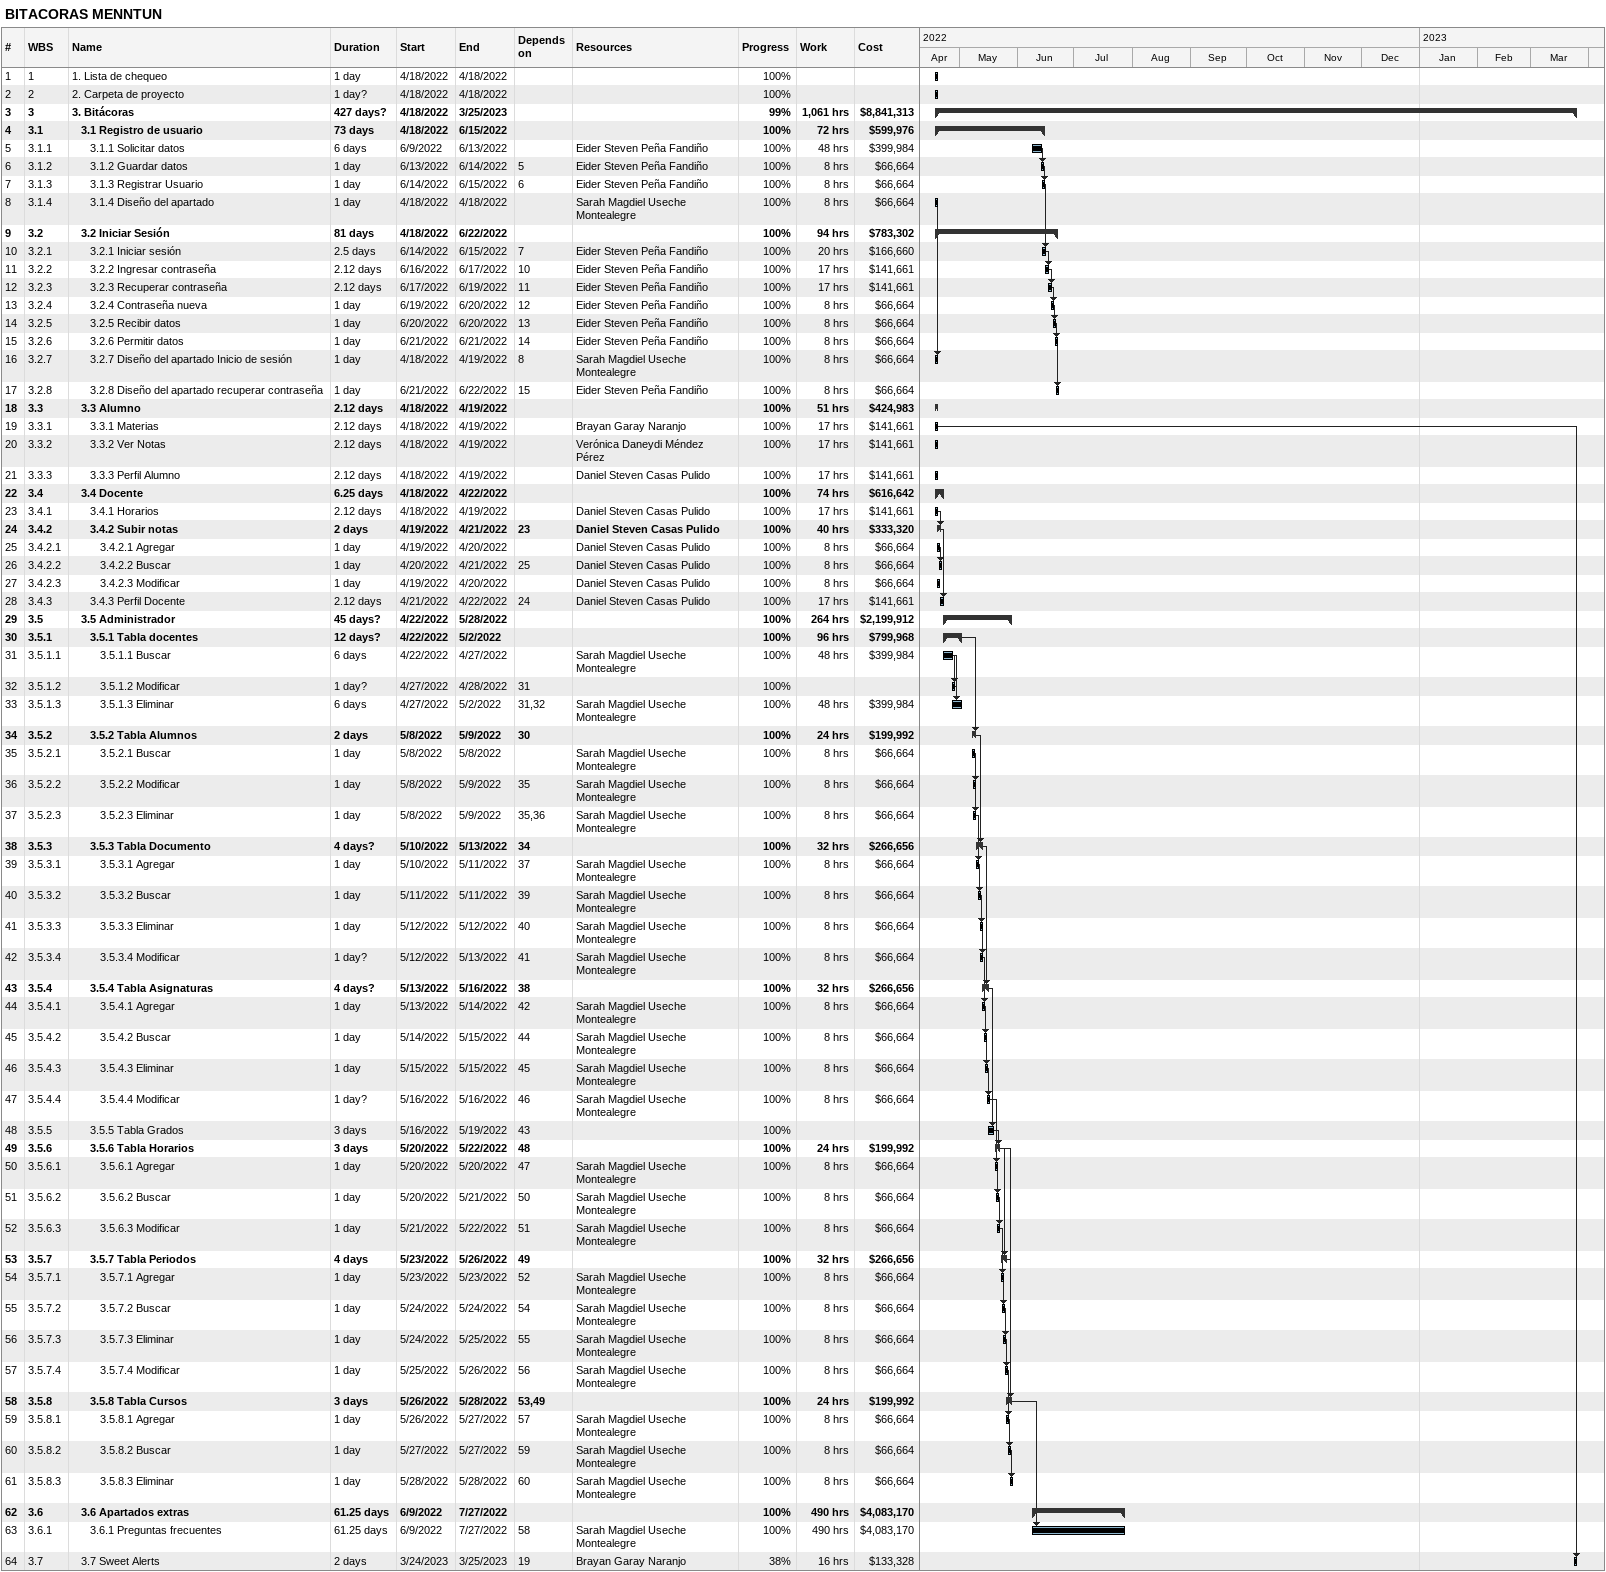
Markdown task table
BITACORAS MENNTUN

| ID | WBS | Task | Duration | Start | Finish | Predecessors | Resources | % complete | Work (h) | Cost ($) |
|---|---|---|---|---|---|---|---|---|---|---|
| 1 | 1 | 1. Lista de chequeo | 1d | 2022-04-18 | 2022-04-18 |  |  | 100 |  |  |
| 2 | 2 | 2. Carpeta de proyecto | 1d? | 2022-04-18 | 2022-04-18 |  |  | 100 |  |  |
| 3 | 3 | **3. Bitácoras** | 427d? | 2022-04-18 | 2023-03-25 |  |  | 99 | 1061 | 8841313 |
| 4 | 3.1 | **3.1 Registro de usuario** | 73d | 2022-04-18 | 2022-06-15 |  |  | 100 | 72 | 599976 |
| 5 | 3.1.1 | 3.1.1 Solicitar datos | 6d | 2022-06-09 | 2022-06-13 |  | Eider Steven Peña Fandiño | 100 | 48 | 399984 |
| 6 | 3.1.2 | 3.1.2 Guardar datos | 1d | 2022-06-13 | 2022-06-14 | 5 | Eider Steven Peña Fandiño | 100 | 8 | 66664 |
| 7 | 3.1.3 | 3.1.3 Registrar Usuario | 1d | 2022-06-14 | 2022-06-15 | 6 | Eider Steven Peña Fandiño | 100 | 8 | 66664 |
| 8 | 3.1.4 | 3.1.4 Diseño del apartado | 1d | 2022-04-18 | 2022-04-18 |  | Sarah Magdiel Useche Montealegre | 100 | 8 | 66664 |
| 9 | 3.2 | **3.2 Iniciar Sesión** | 81d | 2022-04-18 | 2022-06-22 |  |  | 100 | 94 | 783302 |
| 10 | 3.2.1 | 3.2.1 Iniciar sesión | 2.5d | 2022-06-14 | 2022-06-15 | 7 | Eider Steven Peña Fandiño | 100 | 20 | 166660 |
| 11 | 3.2.2 | 3.2.2 Ingresar contraseña | 2.12d | 2022-06-16 | 2022-06-17 | 10 | Eider Steven Peña Fandiño | 100 | 17 | 141661 |
| 12 | 3.2.3 | 3.2.3 Recuperar contraseña | 2.12d | 2022-06-17 | 2022-06-19 | 11 | Eider Steven Peña Fandiño | 100 | 17 | 141661 |
| 13 | 3.2.4 | 3.2.4 Contraseña nueva | 1d | 2022-06-19 | 2022-06-20 | 12 | Eider Steven Peña Fandiño | 100 | 8 | 66664 |
| 14 | 3.2.5 | 3.2.5 Recibir datos | 1d | 2022-06-20 | 2022-06-20 | 13 | Eider Steven Peña Fandiño | 100 | 8 | 66664 |
| 15 | 3.2.6 | 3.2.6 Permitir datos | 1d | 2022-06-21 | 2022-06-21 | 14 | Eider Steven Peña Fandiño | 100 | 8 | 66664 |
| 16 | 3.2.7 | 3.2.7 Diseño del apartado Inicio de sesión | 1d | 2022-04-18 | 2022-04-19 | 8 | Sarah Magdiel Useche Montealegre | 100 | 8 | 66664 |
| 17 | 3.2.8 | 3.2.8 Diseño del apartado recuperar contraseña | 1d | 2022-06-21 | 2022-06-22 | 15 | Eider Steven Peña Fandiño | 100 | 8 | 66664 |
| 18 | 3.3 | **3.3 Alumno** | 2.12d | 2022-04-18 | 2022-04-19 |  |  | 100 | 51 | 424983 |
| 19 | 3.3.1 | 3.3.1 Materias | 2.12d | 2022-04-18 | 2022-04-19 |  | Brayan Garay Naranjo | 100 | 17 | 141661 |
| 20 | 3.3.2 | 3.3.2 Ver Notas | 2.12d | 2022-04-18 | 2022-04-19 |  | Verónica Daneydi Méndez Pérez | 100 | 17 | 141661 |
| 21 | 3.3.3 | 3.3.3 Perfil Alumno | 2.12d | 2022-04-18 | 2022-04-19 |  | Daniel Steven Casas Pulido | 100 | 17 | 141661 |
| 22 | 3.4 | **3.4 Docente** | 6.25d | 2022-04-18 | 2022-04-22 |  |  | 100 | 74 | 616642 |
| 23 | 3.4.1 | 3.4.1 Horarios | 2.12d | 2022-04-18 | 2022-04-19 |  | Daniel Steven Casas Pulido | 100 | 17 | 141661 |
| 24 | 3.4.2 | **3.4.2 Subir notas** | 2d | 2022-04-19 | 2022-04-21 | 23 | Daniel Steven Casas Pulido | 100 | 40 | 333320 |
| 25 | 3.4.2.1 | 3.4.2.1 Agregar | 1d | 2022-04-19 | 2022-04-20 |  | Daniel Steven Casas Pulido | 100 | 8 | 66664 |
| 26 | 3.4.2.2 | 3.4.2.2 Buscar | 1d | 2022-04-20 | 2022-04-21 | 25 | Daniel Steven Casas Pulido | 100 | 8 | 66664 |
| 27 | 3.4.2.3 | 3.4.2.3 Modificar | 1d | 2022-04-19 | 2022-04-20 |  | Daniel Steven Casas Pulido | 100 | 8 | 66664 |
| 28 | 3.4.3 | 3.4.3 Perfil Docente | 2.12d | 2022-04-21 | 2022-04-22 | 24 | Daniel Steven Casas Pulido | 100 | 17 | 141661 |
| 29 | 3.5 | **3.5 Administrador** | 45d? | 2022-04-22 | 2022-05-28 |  |  | 100 | 264 | 2199912 |
| 30 | 3.5.1 | **3.5.1 Tabla docentes** | 12d? | 2022-04-22 | 2022-05-02 |  |  | 100 | 96 | 799968 |
| 31 | 3.5.1.1 | 3.5.1.1 Buscar | 6d | 2022-04-22 | 2022-04-27 |  | Sarah Magdiel Useche Montealegre | 100 | 48 | 399984 |
| 32 | 3.5.1.2 | 3.5.1.2 Modificar | 1d? | 2022-04-27 | 2022-04-28 | 31 |  | 100 |  |  |
| 33 | 3.5.1.3 | 3.5.1.3 Eliminar | 6d | 2022-04-27 | 2022-05-02 | 31, 32 | Sarah Magdiel Useche Montealegre | 100 | 48 | 399984 |
| 34 | 3.5.2 | **3.5.2 Tabla Alumnos** | 2d | 2022-05-08 | 2022-05-09 | 30 |  | 100 | 24 | 199992 |
| 35 | 3.5.2.1 | 3.5.2.1 Buscar | 1d | 2022-05-08 | 2022-05-08 |  | Sarah Magdiel Useche Montealegre | 100 | 8 | 66664 |
| 36 | 3.5.2.2 | 3.5.2.2 Modificar | 1d | 2022-05-08 | 2022-05-09 | 35 | Sarah Magdiel Useche Montealegre | 100 | 8 | 66664 |
| 37 | 3.5.2.3 | 3.5.2.3 Eliminar | 1d | 2022-05-08 | 2022-05-09 | 35, 36 | Sarah Magdiel Useche Montealegre | 100 | 8 | 66664 |
| 38 | 3.5.3 | **3.5.3 Tabla Documento** | 4d? | 2022-05-10 | 2022-05-13 | 34 |  | 100 | 32 | 266656 |
| 39 | 3.5.3.1 | 3.5.3.1 Agregar | 1d | 2022-05-10 | 2022-05-11 | 37 | Sarah Magdiel Useche Montealegre | 100 | 8 | 66664 |
| 40 | 3.5.3.2 | 3.5.3.2 Buscar | 1d | 2022-05-11 | 2022-05-11 | 39 | Sarah Magdiel Useche Montealegre | 100 | 8 | 66664 |
| 41 | 3.5.3.3 | 3.5.3.3 Eliminar | 1d | 2022-05-12 | 2022-05-12 | 40 | Sarah Magdiel Useche Montealegre | 100 | 8 | 66664 |
| 42 | 3.5.3.4 | 3.5.3.4 Modificar | 1d? | 2022-05-12 | 2022-05-13 | 41 | Sarah Magdiel Useche Montealegre | 100 | 8 | 66664 |
| 43 | 3.5.4 | **3.5.4 Tabla Asignaturas** | 4d? | 2022-05-13 | 2022-05-16 | 38 |  | 100 | 32 | 266656 |
| 44 | 3.5.4.1 | 3.5.4.1 Agregar | 1d | 2022-05-13 | 2022-05-14 | 42 | Sarah Magdiel Useche Montealegre | 100 | 8 | 66664 |
| 45 | 3.5.4.2 | 3.5.4.2 Buscar | 1d | 2022-05-14 | 2022-05-15 | 44 | Sarah Magdiel Useche Montealegre | 100 | 8 | 66664 |
| 46 | 3.5.4.3 | 3.5.4.3 Eliminar | 1d | 2022-05-15 | 2022-05-15 | 45 | Sarah Magdiel Useche Montealegre | 100 | 8 | 66664 |
| 47 | 3.5.4.4 | 3.5.4.4 Modificar | 1d? | 2022-05-16 | 2022-05-16 | 46 | Sarah Magdiel Useche Montealegre | 100 | 8 | 66664 |
| 48 | 3.5.5 | 3.5.5 Tabla Grados | 3d | 2022-05-16 | 2022-05-19 | 43 |  | 100 |  |  |
| 49 | 3.5.6 | **3.5.6 Tabla Horarios** | 3d | 2022-05-20 | 2022-05-22 | 48 |  | 100 | 24 | 199992 |
| 50 | 3.5.6.1 | 3.5.6.1 Agregar | 1d | 2022-05-20 | 2022-05-20 | 47 | Sarah Magdiel Useche Montealegre | 100 | 8 | 66664 |
| 51 | 3.5.6.2 | 3.5.6.2 Buscar | 1d | 2022-05-20 | 2022-05-21 | 50 | Sarah Magdiel Useche Montealegre | 100 | 8 | 66664 |
| 52 | 3.5.6.3 | 3.5.6.3 Modificar | 1d | 2022-05-21 | 2022-05-22 | 51 | Sarah Magdiel Useche Montealegre | 100 | 8 | 66664 |
| 53 | 3.5.7 | **3.5.7 Tabla Periodos** | 4d | 2022-05-23 | 2022-05-26 | 49 |  | 100 | 32 | 266656 |
| 54 | 3.5.7.1 | 3.5.7.1 Agregar | 1d | 2022-05-23 | 2022-05-23 | 52 | Sarah Magdiel Useche Montealegre | 100 | 8 | 66664 |
| 55 | 3.5.7.2 | 3.5.7.2 Buscar | 1d | 2022-05-24 | 2022-05-24 | 54 | Sarah Magdiel Useche Montealegre | 100 | 8 | 66664 |
| 56 | 3.5.7.3 | 3.5.7.3 Eliminar | 1d | 2022-05-24 | 2022-05-25 | 55 | Sarah Magdiel Useche Montealegre | 100 | 8 | 66664 |
| 57 | 3.5.7.4 | 3.5.7.4 Modificar | 1d | 2022-05-25 | 2022-05-26 | 56 | Sarah Magdiel Useche Montealegre | 100 | 8 | 66664 |
| 58 | 3.5.8 | **3.5.8 Tabla Cursos** | 3d | 2022-05-26 | 2022-05-28 | 53, 49 |  | 100 | 24 | 199992 |
| 59 | 3.5.8.1 | 3.5.8.1 Agregar | 1d | 2022-05-26 | 2022-05-27 | 57 | Sarah Magdiel Useche Montealegre | 100 | 8 | 66664 |
| 60 | 3.5.8.2 | 3.5.8.2 Buscar | 1d | 2022-05-27 | 2022-05-27 | 59 | Sarah Magdiel Useche Montealegre | 100 | 8 | 66664 |
| 61 | 3.5.8.3 | 3.5.8.3 Eliminar | 1d | 2022-05-28 | 2022-05-28 | 60 | Sarah Magdiel Useche Montealegre | 100 | 8 | 66664 |
| 62 | 3.6 | **3.6 Apartados extras** | 61.25d | 2022-06-09 | 2022-07-27 |  |  | 100 | 490 | 4083170 |
| 63 | 3.6.1 | 3.6.1 Preguntas frecuentes | 61.25d | 2022-06-09 | 2022-07-27 | 58 | Sarah Magdiel Useche Montealegre | 100 | 490 | 4083170 |
| 64 | 3.7 | 3.7 Sweet Alerts | 2d | 2023-03-24 | 2023-03-25 | 19 | Brayan Garay Naranjo | 38 | 16 | 133328 |
